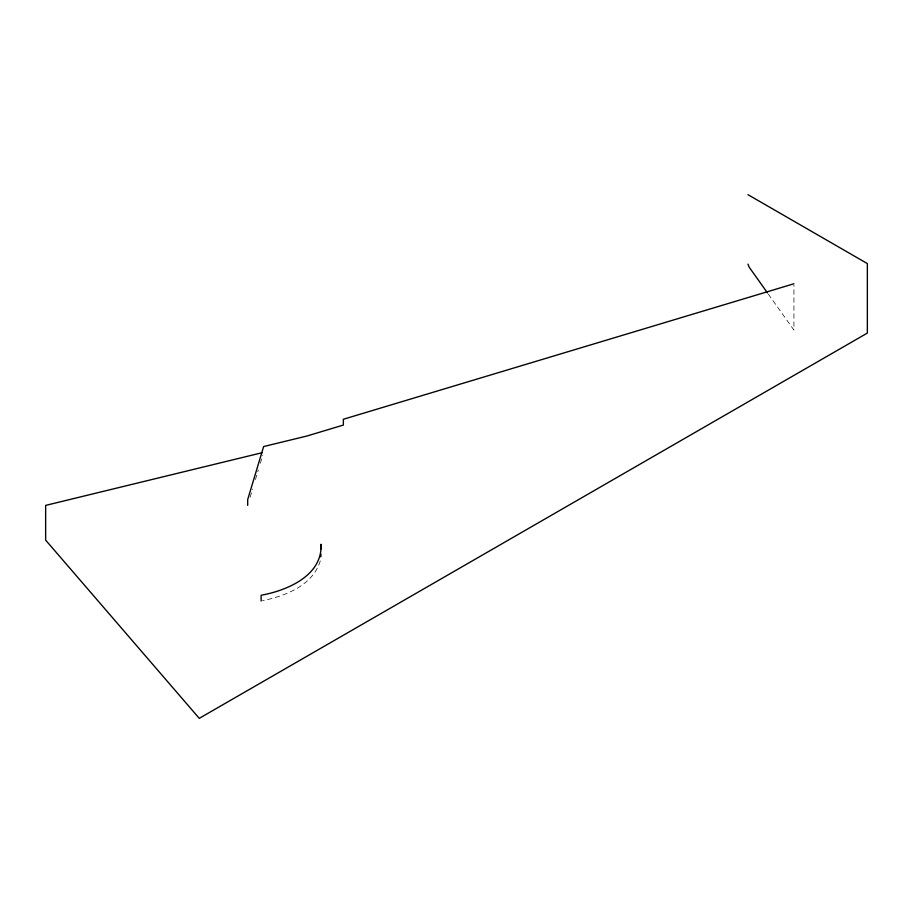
<?xml version="1.0" encoding="UTF-8"?>
<svg xmlns="http://www.w3.org/2000/svg" width="913" height="913" viewBox="0 0 913 913"><rect width="100%" height="100%" fill="white"/><g stroke="black" fill="none" stroke-linecap="round" stroke-linejoin="round"><path stroke-width="0.68" stroke-dasharray="4.57 3.42" d="M250.139 497.22L252.593 489.06M255.446 479.542L258.311 470.024M260.353 463.222L262.807 455.062M320.292 560.902C312.817 585.45 285.495 595.984 262.522 600.697M768.301 294.077L793.922 330.084L793.922 285.096"/><path stroke-width="1.37" d="M320.851 556.862L320.931 554.145M793.922 283.76L343.356 419.272L343.356 425.059L306.928 436.015L263.629 446.56L247.685 499.594L247.685 505.38M262.248 452.677L45.65 505.391L45.65 540.131L199.262 718.348L867.35 333.074L867.35 263.583L747.941 194.652M767.479 292.913L749.299 267.361L747.941 264.131M321.045 548.918L321.045 544.285C322.563 575.658 287.047 590.551 261.141 595.242L261.141 601.028"/></g></svg>
